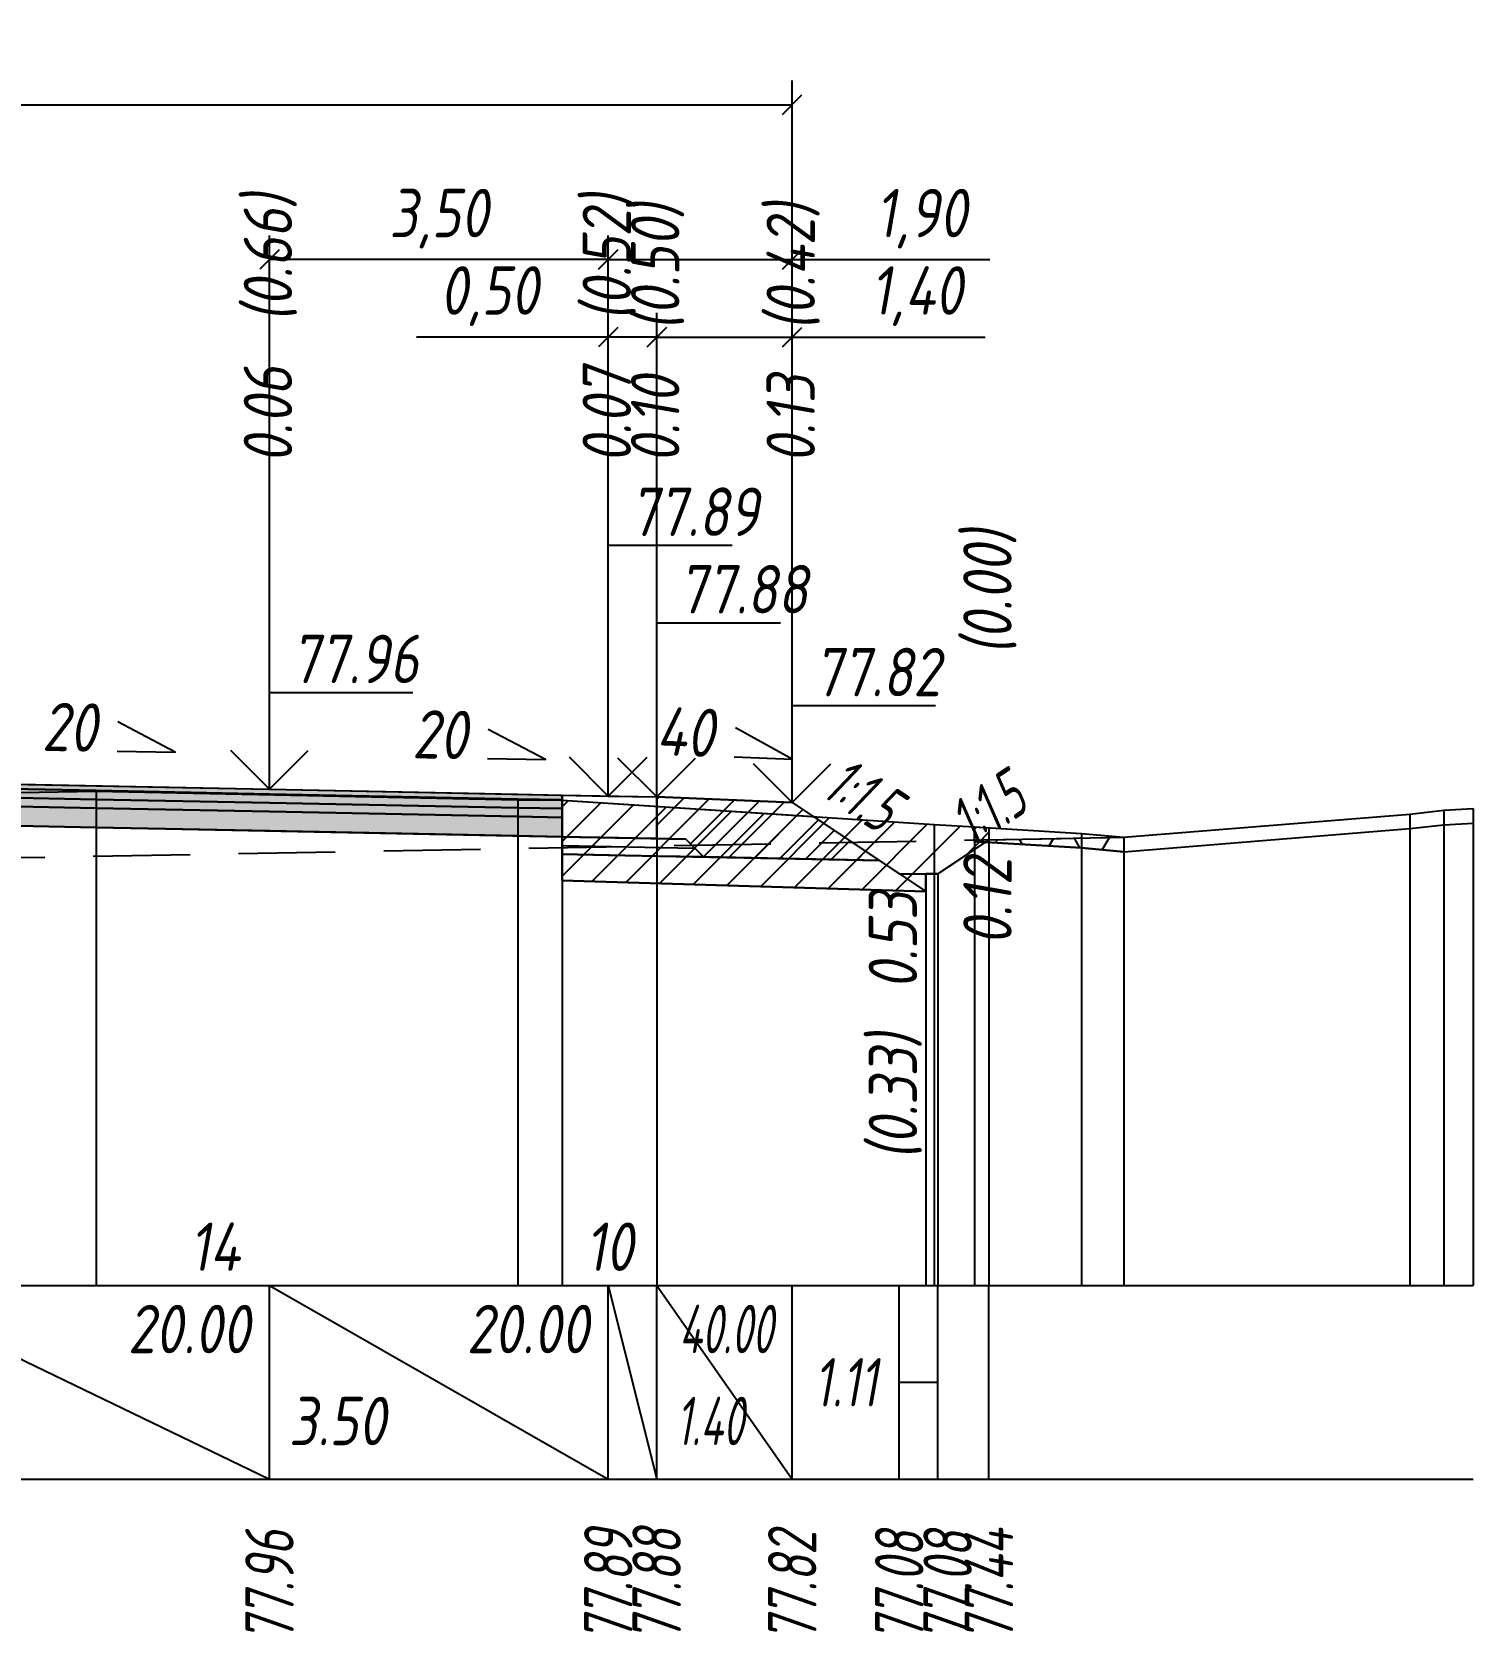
# Model space of a CAD drawing. Extents: x -717 to 1451, y -133302 to 233.
# Drawn here: x 167.2 to 241.6, y -19011.9 to -18929.3 of the extents above; entities that cross this region are included whole.
import ezdxf
from ezdxf.enums import TextEntityAlignment as Align

# ---------------------------------------------------------------- set-up
doc = ezdxf.new("R2010")
doc.units = 0
doc.linetypes.add('штриховая', pattern=[0.75, 0.5, -0.25])
for name, color, linetype in [('Интерполированный поперечник', 2, 'Continuous'), ('Код_514', 1, 'Continuous'), ('Контур_0', 7, 'Continuous'), ('Контур_2521', 7, 'Continuous'), ('Контур_2564', 7, 'Continuous'), ('Контур_2660', 7, 'Continuous'), ('Контур_2665', 7, 'Continuous'), ('Контур_400', 7, 'Continuous'), ('Контур_508', 7, 'Continuous'), ('Контур_512', 7, 'Continuous'), ('Контур_513', 7, 'Continuous'), ('Контур_818', 7, 'Continuous'), ('Красный поперечник', 1, 'Continuous'), ('Объём_2501', 7, 'Continuous'), ('Объём_2564', 7, 'Continuous'), ('Объём_2650', 7, 'Continuous'), ('Объём_2660', 7, 'Continuous'), ('Объём_2661', 7, 'Continuous'), ('Объём_2662', 7, 'Continuous'), ('Объём_2663', 7, 'Continuous'), ('Объём_2664', 7, 'Continuous'), ('Объём_2665', 7, 'Continuous'), ('Объём_2666', 7, 'Continuous'), ('Объём_2667', 7, 'Continuous'), ('Объём_2668', 7, 'Continuous'), ('Объём_2669', 7, 'Continuous'), ('Объём_2675', 7, 'Continuous'), ('Объём_2753', 7, 'Continuous'), ('Откосы', 7, 'Continuous'), ('Отметки покрытия', 7, 'Continuous'), ('Рабочие отметки', 7, 'Continuous'), ('Рабочие отметки доп.', 7, 'Continuous'), ('Слои выравнивания', 7, 'Continuous'), ('Таблица', 7, 'Continuous'), ('Уклоны проезжей части', 7, 'Continuous'), ('Черный поперечник', 3, 'Continuous')]:
    doc.layers.add(name, color=color, linetype=linetype)
for name, color, linetype, true_color in [('Контур_2540', 2, 'Continuous', 0xffff00), ('Контур_2560', 2, 'Continuous', 0xffff00), ('Контур_2561', 7, 'Continuous', 0xff8040), ('Контур_2562', 3, 'Continuous', 0x00ff00), ('Контур_2563', 7, 'Continuous', 0xff8000), ('Контур_2570', 7, 'Continuous', 0x80ff00), ('Контур_2725', 7, 'Continuous', 0x323232), ('Контур_2736', 4, 'Continuous', 0x00ffff), ('Контур_2737', 4, 'Continuous', 0x00ffff), ('Контур_2738', 4, 'Continuous', 0x00ffff), ('Контур_2739', 4, 'Continuous', 0x00ffff), ('Контур_2741', 4, 'Continuous', 0x00ffff), ('Контур_2742', 4, 'Continuous', 0x00ffff), ('Контур_2743', 4, 'Continuous', 0x00ffff), ('Контур_2744', 7, 'Continuous', 0xa4ffff), ('Контур_2745', 7, 'Continuous', 0xa4ffff), ('Контур_2747', 4, 'Continuous', 0x00ffff), ('Контур_2748', 4, 'Continuous', 0x00ffff), ('Контур_2749', 4, 'Continuous', 0x00ffff), ('Контур_2750', 4, 'Continuous', 0x00ffff), ('Контур_2751', 4, 'Continuous', 0x00ffff), ('Контур_2752', 4, 'Continuous', 0x00ffff), ('Контур_2760', 7, 'Continuous', 0x323232), ('Контур_2761', 7, 'Continuous', 0x323232), ('Контур_2762', 7, 'Continuous', 0x323232), ('Контур_2763', 7, 'Continuous', 0x323232), ('Контур_402', 7, 'Continuous', 0xff6464), ('Контур_703', 4, 'Continuous', 0x00ffff), ('Контур_705', 4, 'Continuous', 0x00ffff), ('Контур_707', 4, 'Continuous', 0x00ffff), ('Контур_720', 131, 'Continuous', 0xaaffff), ('Объём_2500', 7, 'Continuous', 0xc0c0c0), ('Объём_2520', 7, 'Continuous', 0x80ffff), ('Объём_2540', 2, 'Continuous', 0xffff00), ('Объём_2560', 2, 'Continuous', 0xffff00), ('Объём_2561', 7, 'Continuous', 0xff8040), ('Объём_2562', 3, 'Continuous', 0x00ff00), ('Объём_2563', 7, 'Continuous', 0xff8000), ('Объём_2570', 7, 'Continuous', 0x80ff00), ('Объём_2600', 7, 'Continuous', 0x808000), ('Объём_2746', 2, 'Continuous', 0xffff00)]:
    doc.layers.add(name, color=color, linetype=linetype, true_color=true_color)
doc.styles.get("Standard").update_dxf_attribs({"font": 'txt', "height": 2.5})
doc.styles.add('М', font='romand.shx', dxfattribs={"width": 0.8, "oblique": 10, "height": 2.5})
doc.dimstyles.new('ISO-25', dxfattribs={"dimtxt": 2.5, "dimasz": 2.5, "dimexe": 1.25, "dimexo": 0.625, "dimtad": 1, "dimtxsty": 'Standard', "dimcen": 2.5, "dimadec": 0, "dimazin": 0, "dimtfac": 1, "dimtmove": 0, "dimatfit": 3, "dimfxl": 1, "dimarcsym": 0})

# ---------------------------------------------------------------- blocks, each defined once
blk = doc.blocks.new('_Oblique')
at = {"color": 0, "linetype": 'ByBlock', "lineweight": -2}
blk.add_line((-0.5, -0.5), (0.5, 0.5), dxfattribs=at)
blk = doc.blocks.new('*D449')
at = {"color": 0, "lineweight": -2, "transparency": 16777216}
for p, q in [((199.468, -18968.212), (199.468, -18943.772)), ((206.468, -18968.492), (206.468, -18943.772)), ((199.468, -18945.022), (206.468, -18945.022)), ((206.468, -18945.022), (216.438, -18945.022))]:
    blk.add_line(p, q, dxfattribs=at)
at = {"layer": 'Defpoints', "color": 0, "transparency": 16777216}
for p in [(206.468, -18945.022), (199.468, -18968.837), (206.468, -18969.117)]:
    blk.add_point(p, dxfattribs=at)
at = {"color": 0, "lineweight": -2, "transparency": 16777216, "rotation": 180}
blk.add_blockref('_Oblique', (199.468, -18945.022), dxfattribs=at)
at = {"color": 0, "lineweight": -2, "transparency": 16777216}
blk.add_blockref('_Oblique', (206.468, -18945.022), dxfattribs=at)
at = {"color": 0, "transparency": 16777216, "insert": (212.898, -18942.909), "char_height": 2.5, "width": 8.75, "attachment_point": 5, "style": 'М'}
blk.add_mtext('1,40', dxfattribs=at)
blk = doc.blocks.new('*D451')
at = {"color": 0, "lineweight": -2, "transparency": 16777216}
for p, q in [((196.968, -18968.162), (196.968, -18943.772)), ((199.468, -18968.212), (199.468, -18943.772)), ((196.968, -18945.022), (187.062, -18945.022)), ((199.468, -18945.022), (196.968, -18945.022))]:
    blk.add_line(p, q, dxfattribs=at)
at = {"layer": 'Defpoints', "color": 0, "transparency": 16777216}
for p in [(199.468, -18945.022), (196.968, -18968.787), (199.468, -18968.837)]:
    blk.add_point(p, dxfattribs=at)
at = {"color": 0, "lineweight": -2, "transparency": 16777216, "rotation": 180}
blk.add_blockref('_Oblique', (196.968, -18945.022), dxfattribs=at)
at = {"color": 0, "lineweight": -2, "transparency": 16777216}
blk.add_blockref('_Oblique', (199.468, -18945.022), dxfattribs=at)
at = {"color": 0, "transparency": 16777216, "insert": (190.824, -18942.909), "char_height": 2.5, "width": 9.16667, "attachment_point": 5, "style": 'М'}
blk.add_mtext('0,50', dxfattribs=at)
blk = doc.blocks.new('*D453')
at = {"color": 0, "lineweight": -2, "transparency": 16777216}
for p, q in [((179.468, -18967.812), (179.468, -18939.772)), ((196.968, -18968.162), (196.968, -18939.772)), ((196.968, -18941.022), (179.468, -18941.022))]:
    blk.add_line(p, q, dxfattribs=at)
at = {"layer": 'Defpoints', "color": 0, "transparency": 16777216}
for p in [(179.468, -18941.022), (179.468, -18968.437), (196.968, -18968.787)]:
    blk.add_point(p, dxfattribs=at)
at = {"color": 0, "lineweight": -2, "transparency": 16777216, "rotation": 180}
blk.add_blockref('_Oblique', (179.468, -18941.022), dxfattribs=at)
at = {"color": 0, "lineweight": -2, "transparency": 16777216}
blk.add_blockref('_Oblique', (196.968, -18941.022), dxfattribs=at)
at = {"color": 0, "transparency": 16777216, "insert": (188.218, -18938.909), "char_height": 2.5, "width": 9.58333, "attachment_point": 5, "style": 'М'}
blk.add_mtext('3,50', dxfattribs=at)
blk = doc.blocks.new('*D454')
at = {"color": 0, "lineweight": -2, "transparency": 16777216}
for p, q in [((196.968, -18968.162), (196.968, -18939.772)), ((206.468, -18968.492), (206.468, -18939.772)), ((196.968, -18941.022), (206.468, -18941.022)), ((206.468, -18941.022), (216.68, -18941.022))]:
    blk.add_line(p, q, dxfattribs=at)
at = {"layer": 'Defpoints', "color": 0, "transparency": 16777216}
for p in [(196.968, -18941.022), (196.968, -18968.787), (206.468, -18969.117)]:
    blk.add_point(p, dxfattribs=at)
at = {"color": 0, "lineweight": -2, "transparency": 16777216, "rotation": 180}
blk.add_blockref('_Oblique', (196.968, -18941.022), dxfattribs=at)
at = {"color": 0, "lineweight": -2, "transparency": 16777216}
blk.add_blockref('_Oblique', (206.468, -18941.022), dxfattribs=at)
at = {"color": 0, "transparency": 16777216, "insert": (213.14, -18938.909), "char_height": 2.5, "width": 8.75, "attachment_point": 5, "style": 'М'}
blk.add_mtext('1,90', dxfattribs=at)
blk = doc.blocks.new('*D456')
at = {"color": 0, "lineweight": -2, "transparency": 16777216}
for p, q in [((110.968, -18968.492), (110.968, -18931.772)), ((206.468, -18968.492), (206.468, -18931.772)), ((110.968, -18933.022), (206.468, -18933.022))]:
    blk.add_line(p, q, dxfattribs=at)
at = {"layer": 'Defpoints', "color": 0, "transparency": 16777216}
for p in [(206.468, -18933.022), (110.968, -18969.117), (206.468, -18969.117)]:
    blk.add_point(p, dxfattribs=at)
at = {"color": 0, "lineweight": -2, "transparency": 16777216, "rotation": 180}
blk.add_blockref('_Oblique', (110.968, -18933.022), dxfattribs=at)
at = {"color": 0, "lineweight": -2, "transparency": 16777216}
blk.add_blockref('_Oblique', (206.468, -18933.022), dxfattribs=at)
at = {"color": 0, "transparency": 16777216, "insert": (158.718, -18930.909), "char_height": 2.5, "width": 10.41667, "attachment_point": 5, "style": 'М'}
blk.add_mtext('19,10', dxfattribs=at)

msp = doc.modelspace()

# ---------------------------------------------------------------- hatches: boundary and pattern name
at = {"layer": 'Объём_2563'}
h = msp.add_hatch(dxfattribs=at)
h.set_pattern_fill('ANSI31', color=256, scale=0.3)
h.paths.add_polyline_path([(201.886, -18971.873), (200.968, -18970.955), (199.468, -18970.925), (199.468, -18968.775), (206.468, -18969.055), (210.968, -18972.055)])
at = {"layer": 'Объём_2570'}
h = msp.add_hatch(dxfattribs=at)
h.set_pattern_fill('ANSI31', color=256, scale=0.2)
h.paths.add_polyline_path([(215.883, -18970.319), (216.627, -18970.365), (216.627, -18971.115), (215.883, -18971.069)])
at = {"layer": 'Объём_2600'}
h = msp.add_hatch(dxfattribs=at)
h.set_pattern_fill('ANSI31', color=6, scale=0.4)
h.paths.add_polyline_path([(213.993, -18972.738), (213.359, -18972.738), (213.359, -18973.649), (194.587, -18973.086), (194.587, -18968.944), (213.804, -18970.191), (215.883, -18970.319), (215.883, -18971.069), (216.445, -18971.104)])
h = msp.add_hatch(dxfattribs=at)
h.set_pattern_fill('HONEY', color=5, scale=0.3)
h.paths.add_polyline_path([(216.627, -18970.982), (223.592, -18970.854), (223.592, -18971.604), (221.407, -18971.406), (216.445, -18971.104)])
at = {"layer": 'Слои выравнивания'}
for color, points in [(2, [(158.718, -18967.96), (159.091, -18967.967), (170.524, -18968.196), (179.468, -18968.375), (192.303, -18968.632), (194.587, -18968.677), (194.587, -18968.927), (192.303, -18968.882), (179.468, -18968.625), (170.524, -18968.446), (159.091, -18968.217), (158.718, -18968.21)]), (3, [(158.718, -18968.21), (159.091, -18968.217), (170.524, -18968.446), (179.468, -18968.625), (192.303, -18968.882), (194.587, -18968.927), (194.587, -18969.377), (192.303, -18969.332), (179.468, -18969.075), (170.524, -18968.896), (159.091, -18968.667), (158.718, -18968.66)]), (4, [(158.718, -18968.66), (159.091, -18968.667), (170.524, -18968.896), (179.468, -18969.075), (192.303, -18969.332), (194.587, -18969.377), (194.587, -18969.827), (192.303, -18969.782), (179.468, -18969.525), (170.524, -18969.346), (159.091, -18969.117), (158.718, -18969.11)]), (5, [(158.718, -18969.11), (159.091, -18969.117), (170.524, -18969.346), (179.468, -18969.525), (192.303, -18969.782), (194.587, -18969.827), (194.587, -18970.827), (192.303, -18970.782), (179.468, -18970.525), (170.524, -18970.346), (159.091, -18970.117), (158.718, -18970.11)])]:
    msp.add_hatch(color=color, dxfattribs=at).paths.add_polyline_path(points)

# ---------------------------------------------------------------- linework, layer by layer
at = {"layer": 'Интерполированный поперечник', "linetype": 'штриховая', "ltscale": 10, "flags": 128}
msp.add_lwpolyline([(102.881, -18973.072), (223.592, -18970.854)], dxfattribs=at)
at = {"layer": 'Код_514'}
for p, q in [((158.718, -18994), (179.468, -19004)), ((179.468, -19004), (179.468, -18994)), ((179.468, -18994), (196.968, -19004)), ((196.968, -19004), (196.968, -18994)), ((196.968, -18994), (199.468, -19004)), ((199.468, -19004), (199.468, -18994)), ((199.468, -18994), (206.468, -19004)), ((206.468, -19004), (206.468, -18994)), ((211.993, -19004), (211.993, -18994)), ((213.993, -19004), (213.993, -18994)), ((216.627, -19004), (216.627, -18994)), ((211.993, -18999), (213.993, -18999))]:
    msp.add_line(p, q, dxfattribs=at)
at = {"layer": 'Контур_0', "flags": 128}
for points in [[(194.587, -18968.677), (199.468, -18968.775), (199.468, -18970.925), (194.587, -18970.827), (194.587, -18968.677), (194.587, -18968.677)], [(206.468, -18969.055), (209.554, -18971.112), (209.554, -18971.112), (209.554, -18971.112), (209.554, -18971.112), (209.554, -18971.112), (209.554, -18971.112), (209.554, -18971.112), (209.554, -18971.112), (209.554, -18971.112), (209.554, -18971.112), (209.554, -18971.112), (209.554, -18971.112), (209.554, -18971.112), (209.554, -18971.112), (211.993, -18972.738)], [(206.468, -18969.055), (209.554, -18971.112), (209.554, -18971.112), (209.554, -18971.112), (209.554, -18971.112), (209.554, -18971.112), (209.554, -18971.112), (209.554, -18971.112), (209.554, -18971.112), (209.554, -18971.112), (209.554, -18971.112), (209.554, -18971.112), (209.554, -18971.112), (209.554, -18971.112), (209.554, -18971.112), (211.993, -18972.738), (213.993, -18972.738), (216.627, -18970.982), (216.627, -18970.982), (216.627, -18970.982), (216.627, -18970.982), (216.627, -18970.982), (216.627, -18970.982), (216.627, -18970.982), (216.627, -18970.982), (216.627, -18970.982), (216.627, -18970.982), (216.627, -18970.982), (216.627, -18970.982), (216.627, -18970.982)], [(199.468, -18971.825), (194.587, -18971.727), (194.587, -18970.827), (200.968, -18970.955), (201.886, -18971.873), (199.468, -18971.825), (199.468, -18971.825)], [(199.468, -18970.925), (200.968, -18970.955), (201.886, -18971.873), (210.968, -18972.055)]]:
    msp.add_lwpolyline(points, dxfattribs=at)
at = {"layer": 'Контур_2521', "color": 250, "flags": 128}
msp.add_lwpolyline([(194.587, -18971.277), (201.427, -18971.414)], dxfattribs=at)
at = {"layer": 'Контур_2540', "flags": 128}
msp.add_lwpolyline([(196.968, -18971.775), (210.968, -18972.055), (213.359, -18973.649), (194.587, -18973.086), (194.587, -18971.727), (196.968, -18971.775), (196.968, -18971.775)], dxfattribs=at)
at = {"layer": 'Контур_2560', "flags": 128}
msp.add_lwpolyline([(199.468, -18968.775), (206.468, -18969.055), (206.468, -18969.055), (206.468, -18969.055)], dxfattribs=at)
at = {"layer": 'Контур_2561', "flags": 128}
msp.add_lwpolyline([(199.468, -18968.775), (199.468, -18968.775), (206.468, -18969.055), (206.468, -18969.055), (199.468, -18968.775)], dxfattribs=at)
at = {"layer": 'Контур_2562', "flags": 128}
msp.add_lwpolyline([(206.468, -18969.055), (206.468, -18969.055), (206.468, -18969.055), (206.468, -18969.055), (206.468, -18969.055)], dxfattribs=at)
at = {"layer": 'Контур_2563', "flags": 128}
msp.add_lwpolyline([(201.886, -18971.873), (200.968, -18970.955), (199.468, -18970.925), (199.468, -18968.775), (206.468, -18969.055), (210.968, -18972.055), (201.886, -18971.873), (201.886, -18971.873)], dxfattribs=at)
at = {"layer": 'Контур_2564', "flags": 128}
msp.add_lwpolyline([(199.468, -18968.775), (206.468, -18969.055)], dxfattribs=at)
at = {"layer": 'Контур_2570', "flags": 128}
msp.add_lwpolyline([(80, -18974.75), (92.622, -18974.475), (95.1, -18974.159), (102.881, -18973.822), (102.881, -18973.822), (104.597, -18973.561), (121.892, -18971.102), (121.892, -18970.352), (143.179, -18969.018), (145.511, -18968.908), (147.892, -18968.863), (158.718, -18968.674), (170.524, -18968.467), (192.303, -18968.916), (194.587, -18968.944), (213.804, -18970.191), (215.883, -18970.319), (215.883, -18971.069), (221.407, -18971.406), (223.592, -18971.604), (223.592, -18971.604), (238.37, -18970.408), (240.124, -18970.207), (241.627, -18970.125)], dxfattribs=at)
at = {"layer": 'Контур_2660', "flags": 128}
msp.add_lwpolyline([(194.587, -18973.086), (213.359, -18973.649)], dxfattribs=at)
at = {"layer": 'Контур_2665', "flags": 128}
msp.add_lwpolyline([(206.468, -18969.055), (206.468, -18969.055)], dxfattribs=at)
at = {"layer": 'Контур_2725', "flags": 128}
msp.add_lwpolyline([(145.511, -18970.374), (147.892, -18970.326), (153.129, -18970.222), (158.718, -18970.11), (159.091, -18970.117), (170.524, -18970.346), (179.468, -18970.525), (192.303, -18970.782), (194.587, -18970.827)], dxfattribs=at)
at = {"layer": 'Контур_2736', "flags": 128}
for points in [[(206.468, -18969.055), (209.554, -18971.112)], [(209.554, -18971.112), (211.993, -18972.738)]]:
    msp.add_lwpolyline(points, dxfattribs=at)
at = {"layer": 'Контур_2737', "flags": 128}
msp.add_lwpolyline([(209.554, -18971.112), (209.554, -18971.112)], dxfattribs=at)
at = {"layer": 'Контур_2738', "flags": 128}
msp.add_lwpolyline([(209.554, -18971.112), (209.554, -18971.112)], dxfattribs=at)
at = {"layer": 'Контур_2739', "flags": 128}
msp.add_lwpolyline([(209.554, -18971.112), (209.554, -18971.112)], dxfattribs=at)
at = {"layer": 'Контур_2741', "flags": 128}
msp.add_lwpolyline([(216.627, -18970.982), (216.627, -18970.982)], dxfattribs=at)
at = {"layer": 'Контур_2742', "flags": 128}
msp.add_lwpolyline([(216.627, -18970.982), (216.627, -18970.982)], dxfattribs=at)
at = {"layer": 'Контур_2743', "flags": 128}
msp.add_lwpolyline([(216.627, -18970.982), (216.627, -18970.982)], dxfattribs=at)
at = {"layer": 'Контур_2744', "flags": 128}
msp.add_lwpolyline([(216.627, -18970.982), (216.627, -18970.982)], dxfattribs=at)
msp.add_lwpolyline([(216.627, -18970.982), (216.627, -18970.982)], dxfattribs=at)
msp.add_lwpolyline([(216.627, -18970.982), (216.627, -18970.982)], dxfattribs=at)
msp.add_lwpolyline([(216.627, -18970.982), (216.627, -18970.982)], dxfattribs=at)
msp.add_lwpolyline([(216.627, -18970.982), (216.627, -18970.982)], dxfattribs=at)
msp.add_lwpolyline([(216.627, -18970.982), (216.627, -18970.982)], dxfattribs=at)
at = {"layer": 'Контур_2745', "flags": 128}
msp.add_lwpolyline([(209.554, -18971.112), (209.554, -18971.112)], dxfattribs=at)
msp.add_lwpolyline([(209.554, -18971.112), (209.554, -18971.112)], dxfattribs=at)
msp.add_lwpolyline([(209.554, -18971.112), (209.554, -18971.112)], dxfattribs=at)
msp.add_lwpolyline([(209.554, -18971.112), (209.554, -18971.112)], dxfattribs=at)
msp.add_lwpolyline([(209.554, -18971.112), (209.554, -18971.112)], dxfattribs=at)
msp.add_lwpolyline([(209.554, -18971.112), (209.554, -18971.112)], dxfattribs=at)
at = {"layer": 'Контур_2747', "flags": 128}
msp.add_lwpolyline([(209.554, -18971.112), (209.554, -18971.112)], dxfattribs=at)
at = {"layer": 'Контур_2748', "flags": 128}
msp.add_lwpolyline([(209.554, -18971.112), (209.554, -18971.112)], dxfattribs=at)
at = {"layer": 'Контур_2749', "flags": 128}
msp.add_lwpolyline([(209.554, -18971.112), (209.554, -18971.112)], dxfattribs=at)
at = {"layer": 'Контур_2750', "flags": 128}
msp.add_lwpolyline([(216.627, -18970.982), (216.627, -18970.982)], dxfattribs=at)
at = {"layer": 'Контур_2751', "flags": 128}
msp.add_lwpolyline([(216.627, -18970.982), (216.627, -18970.982)], dxfattribs=at)
at = {"layer": 'Контур_2752', "flags": 128}
msp.add_lwpolyline([(216.627, -18970.982), (216.627, -18970.982)], dxfattribs=at)
at = {"layer": 'Контур_2760', "flags": 128}
msp.add_lwpolyline([(145.511, -18968.224), (147.892, -18968.176), (153.129, -18968.072), (158.718, -18967.96), (159.091, -18967.967), (170.524, -18968.196), (179.468, -18968.375), (192.303, -18968.632), (194.587, -18968.677)], dxfattribs=at)
at = {"layer": 'Контур_2761', "flags": 128}
msp.add_lwpolyline([(145.511, -18968.474), (147.892, -18968.426), (153.129, -18968.322), (158.718, -18968.21), (159.091, -18968.217), (170.524, -18968.446), (179.468, -18968.625), (192.303, -18968.882), (194.587, -18968.927)], dxfattribs=at)
at = {"layer": 'Контур_2762', "flags": 128}
msp.add_lwpolyline([(145.511, -18968.924), (147.892, -18968.876), (153.129, -18968.772), (158.718, -18968.66), (159.091, -18968.667), (170.524, -18968.896), (179.468, -18969.075), (192.303, -18969.332), (194.587, -18969.377)], dxfattribs=at)
at = {"layer": 'Контур_2763', "flags": 128}
msp.add_lwpolyline([(145.511, -18969.374), (147.892, -18969.326), (153.129, -18969.222), (158.718, -18969.11), (159.091, -18969.117), (170.524, -18969.346), (179.468, -18969.525), (192.303, -18969.782), (194.587, -18969.827)], dxfattribs=at)
at = {"layer": 'Контур_400', "flags": 128}
msp.add_lwpolyline([(158.718, -18967.96), (179.468, -18968.375), (196.968, -18968.725), (196.968, -18968.725), (196.968, -18968.725), (196.968, -18968.725), (196.968, -18968.725), (196.968, -18968.725), (199.468, -18968.775)], dxfattribs=at)
at = {"layer": 'Контур_402', "flags": 128}
msp.add_lwpolyline([(105, -18973.621), (145.511, -18972.406), (145.511, -18970.374), (158.718, -18970.11), (194.587, -18970.827), (194.587, -18973.086), (213.359, -18973.649)], dxfattribs=at)
at = {"layer": 'Контур_508', "flags": 128}
msp.add_lwpolyline([(105, -18973.621), (145.511, -18972.406), (145.511, -18970.374), (158.718, -18970.11), (194.587, -18970.827), (194.587, -18973.086), (213.359, -18973.649), (213.359, -18972.738), (213.993, -18972.738), (216.627, -18970.982)], dxfattribs=at)
at = {"layer": 'Контур_512', "flags": 128}
msp.add_lwpolyline([(194.587, -18973.086), (213.359, -18973.649), (213.359, -18972.738), (213.993, -18972.738), (216.627, -18970.982)], dxfattribs=at)
at = {"layer": 'Контур_513', "flags": 128}
msp.add_lwpolyline([(105, -18973.621), (145.511, -18972.406), (145.511, -18970.374), (158.718, -18970.11), (194.587, -18970.827), (194.587, -18973.086), (213.359, -18973.649), (213.359, -18972.738), (213.993, -18972.738), (216.627, -18970.982)], dxfattribs=at)
at = {"layer": 'Контур_703', "flags": 128}
msp.add_lwpolyline([(206.468, -18969.055), (209.554, -18971.112)], dxfattribs=at)
at = {"layer": 'Контур_705', "flags": 128}
msp.add_lwpolyline([(209.554, -18971.112), (209.554, -18971.112)], dxfattribs=at)
at = {"layer": 'Контур_707', "flags": 128}
msp.add_lwpolyline([(213.993, -18972.738), (216.627, -18970.982)], dxfattribs=at)
at = {"layer": 'Контур_720', "flags": 128}
msp.add_lwpolyline([(211.993, -18972.738), (213.993, -18972.738)], dxfattribs=at)
at = {"layer": 'Контур_818', "flags": 128}
msp.add_lwpolyline([(105, -18973.503), (121.892, -18971.102), (121.892, -18970.352), (143.179, -18969.018), (145.511, -18968.908), (147.892, -18968.863), (158.718, -18968.674), (170.524, -18968.467), (192.303, -18968.916), (194.587, -18968.944), (213.804, -18970.191), (215.883, -18970.319), (215.883, -18971.069), (216.627, -18971.115)], dxfattribs=at)
at = {"layer": 'Красный поперечник'}
for p, q in [((158.718, -18967.96), (179.468, -18968.375)), ((179.468, -18968.375), (196.968, -18968.725)), ((196.968, -18968.725), (199.468, -18968.775)), ((199.468, -18968.775), (206.468, -18969.055)), ((206.468, -18969.055), (211.993, -18972.738)), ((213.993, -18972.738), (216.627, -18970.982)), ((216.627, -18970.982), (216.627, -18994)), ((211.993, -18972.738), (213.993, -18972.738)), ((213.359, -18972.738), (213.359, -18994)), ((213.993, -18972.738), (213.993, -18994)), ((194.587, -18973.086), (194.587, -18994)), ((213.359, -18973.649), (213.359, -18994))]:
    msp.add_line(p, q, dxfattribs=at)
at = {"layer": 'Объём_2500', "flags": 128}
msp.add_lwpolyline([(194.587, -18968.677), (199.468, -18968.775), (199.468, -18970.925), (194.587, -18970.827), (194.587, -18968.677), (194.587, -18968.677)], dxfattribs=at)
at = {"layer": 'Объём_2501', "flags": 128}
msp.add_lwpolyline([(158.718, -18967.96), (179.468, -18968.375), (196.968, -18968.725), (196.968, -18968.725), (196.968, -18968.725), (196.968, -18968.725), (196.968, -18968.725), (196.968, -18968.725), (199.468, -18968.775)], dxfattribs=at)
at = {"layer": 'Объём_2520', "color": 250, "flags": 128}
msp.add_lwpolyline([(199.468, -18971.825), (194.587, -18971.727), (194.587, -18970.827), (200.968, -18970.955), (201.886, -18971.873), (199.468, -18971.825), (199.468, -18971.825)], dxfattribs=at)
at = {"layer": 'Объём_2540', "flags": 128}
msp.add_lwpolyline([(196.968, -18971.775), (210.968, -18972.055), (213.359, -18973.649), (194.587, -18973.086), (194.587, -18971.727), (196.968, -18971.775), (196.968, -18971.775)], dxfattribs=at)
at = {"layer": 'Объём_2560', "flags": 128}
msp.add_lwpolyline([(199.468, -18968.775), (206.468, -18969.055), (206.468, -18969.055), (206.468, -18969.055)], dxfattribs=at)
at = {"layer": 'Объём_2561', "flags": 128}
msp.add_lwpolyline([(199.468, -18968.775), (199.468, -18968.775), (206.468, -18969.055), (206.468, -18969.055), (199.468, -18968.775)], dxfattribs=at)
at = {"layer": 'Объём_2562', "flags": 128}
msp.add_lwpolyline([(206.468, -18969.055), (206.468, -18969.055), (206.468, -18969.055), (206.468, -18969.055), (206.468, -18969.055)], dxfattribs=at)
at = {"layer": 'Объём_2563', "color": 250, "flags": 128}
msp.add_lwpolyline([(201.886, -18971.873), (200.968, -18970.955), (199.468, -18970.925), (199.468, -18968.775), (206.468, -18969.055), (210.968, -18972.055), (201.886, -18971.873), (201.886, -18971.873)], dxfattribs=at)
at = {"layer": 'Объём_2564', "flags": 128}
msp.add_lwpolyline([(199.468, -18968.775), (206.468, -18969.055)], dxfattribs=at)
at = {"layer": 'Объём_2570', "flags": 128}
msp.add_lwpolyline([(215.883, -18970.319), (216.627, -18970.365), (216.627, -18971.115), (215.883, -18971.069), (215.883, -18970.319), (215.883, -18970.319)], dxfattribs=at)
at = {"layer": 'Объём_2600', "color": 5, "flags": 128}
msp.add_lwpolyline([(216.627, -18970.982), (223.592, -18970.854), (223.592, -18971.604), (221.407, -18971.406), (216.445, -18971.104), (216.627, -18970.982), (216.627, -18970.982)], dxfattribs=at)
at = {"layer": 'Объём_2650', "color": 6, "flags": 128}
msp.add_lwpolyline([(213.993, -18972.738), (213.359, -18972.738), (213.359, -18973.649), (194.587, -18973.086), (194.587, -18968.944), (213.804, -18970.191), (215.883, -18970.319), (215.883, -18971.069), (216.445, -18971.104), (213.993, -18972.738), (213.993, -18972.738)], dxfattribs=at)
at = {"layer": 'Объём_2660', "flags": 128}
msp.add_lwpolyline([(194.587, -18973.086), (213.359, -18973.649)], dxfattribs=at)
at = {"layer": 'Объём_2661', "flags": 128}
msp.add_lwpolyline([(206.468, -18969.055), (209.554, -18971.112), (211.993, -18972.738)], dxfattribs=at)
at = {"layer": 'Объём_2662', "flags": 128}
msp.add_lwpolyline([(213.993, -18972.738), (216.627, -18970.982)], dxfattribs=at)
at = {"layer": 'Объём_2663', "flags": 128}
msp.add_lwpolyline([(211.993, -18972.738), (213.993, -18972.738)], dxfattribs=at)
at = {"layer": 'Объём_2664', "flags": 128}
msp.add_lwpolyline([(211.993, -18972.738), (213.993, -18972.738)], dxfattribs=at)
at = {"layer": 'Объём_2665', "flags": 128}
msp.add_lwpolyline([(206.468, -18969.055), (206.468, -18969.055)], dxfattribs=at)
at = {"layer": 'Объём_2666', "flags": 128}
for points in [[(206.468, -18969.055), (209.554, -18971.112)], [(209.554, -18971.112), (211.993, -18972.738)]]:
    msp.add_lwpolyline(points, dxfattribs=at)
at = {"layer": 'Объём_2667', "flags": 128}
for points in [[(209.554, -18971.112), (209.554, -18971.112)], [(216.627, -18970.982), (216.627, -18970.982)]]:
    msp.add_lwpolyline(points, dxfattribs=at)
at = {"layer": 'Объём_2668', "flags": 128}
for points in [[(209.554, -18971.112), (209.554, -18971.112)], [(216.627, -18970.982), (216.627, -18970.982)]]:
    msp.add_lwpolyline(points, dxfattribs=at)
at = {"layer": 'Объём_2669', "flags": 128}
for points in [[(209.554, -18971.112), (209.554, -18971.112)], [(216.627, -18970.982), (216.627, -18970.982)]]:
    msp.add_lwpolyline(points, dxfattribs=at)
at = {"layer": 'Объём_2675', "flags": 128}
for points in [[(209.554, -18971.112), (209.554, -18971.112)], [(209.554, -18971.112), (209.554, -18971.112)], [(209.554, -18971.112), (209.554, -18971.112)], [(209.554, -18971.112), (209.554, -18971.112)], [(209.554, -18971.112), (209.554, -18971.112)], [(209.554, -18971.112), (209.554, -18971.112)], [(216.627, -18970.982), (216.627, -18970.982)], [(216.627, -18970.982), (216.627, -18970.982)], [(216.627, -18970.982), (216.627, -18970.982)], [(216.627, -18970.982), (216.627, -18970.982)], [(216.627, -18970.982), (216.627, -18970.982)], [(216.627, -18970.982), (216.627, -18970.982)]]:
    msp.add_lwpolyline(points, dxfattribs=at)
at = {"layer": 'Объём_2746', "flags": 128}
msp.add_lwpolyline([(213.359, -18973.649), (194.587, -18973.086), (194.587, -18968.944), (207.565, -18969.786), (211.993, -18972.738), (213.359, -18972.738), (213.359, -18973.649), (213.359, -18973.649)], dxfattribs=at)
at = {"layer": 'Объём_2753', "flags": 128}
msp.add_lwpolyline([(194.587, -18968.677), (194.587, -18968.677)], dxfattribs=at)
at = {"layer": 'Откосы', "color": 1, "flags": 128}
for points in [[(171.606, -18966.401), (174.605, -18966.461), (171.636, -18964.901)], [(190.731, -18966.783), (193.73, -18966.843), (190.761, -18965.283)], [(203.474, -18966.7), (206.472, -18966.82), (203.534, -18965.201)]]:
    msp.add_lwpolyline(points, dxfattribs=at)
at = {"layer": 'Отметки покрытия', "color": 1}
for p, q in [((196.968, -18968.725), (196.968, -18955.775)), ((196.968, -18955.775), (203.368, -18955.775)), ((199.468, -18968.775), (199.468, -18959.775)), ((199.468, -18959.775), (205.868, -18959.775)), ((179.468, -18968.375), (179.468, -18963.375)), ((179.468, -18963.375), (186.868, -18963.375)), ((206.468, -18969.055), (206.468, -18964.055)), ((206.468, -18964.055), (213.868, -18964.055)), ((179.468, -18968.375), (177.468, -18966.375)), ((179.468, -18968.375), (181.468, -18966.375)), ((196.968, -18968.725), (194.968, -18966.725)), ((196.968, -18968.725), (198.968, -18966.725)), ((199.468, -18968.775), (197.468, -18966.775)), ((199.468, -18968.775), (201.468, -18966.775)), ((206.468, -18969.055), (204.468, -18967.055)), ((206.468, -18969.055), (208.468, -18967.055))]:
    msp.add_line(p, q, dxfattribs=at)
at = {"layer": 'Слои выравнивания'}
for p, q in [((194.587, -18968.677), (194.587, -18994)), ((199.468, -18968.775), (199.468, -18994))]:
    msp.add_line(p, q, dxfattribs=at)
at = {"layer": 'Слои выравнивания', "color": 2, "flags": 128}
msp.add_lwpolyline([(158.718, -18967.96), (159.091, -18967.967), (170.524, -18968.196), (179.468, -18968.375), (192.303, -18968.632), (194.587, -18968.677), (194.587, -18968.927), (192.303, -18968.882), (179.468, -18968.625), (170.524, -18968.446), (159.091, -18968.217), (158.718, -18968.21)], close=True, dxfattribs=at)
at = {"layer": 'Слои выравнивания', "color": 3, "flags": 128}
msp.add_lwpolyline([(158.718, -18968.21), (159.091, -18968.217), (170.524, -18968.446), (179.468, -18968.625), (192.303, -18968.882), (194.587, -18968.927), (194.587, -18969.377), (192.303, -18969.332), (179.468, -18969.075), (170.524, -18968.896), (159.091, -18968.667), (158.718, -18968.66)], close=True, dxfattribs=at)
at = {"layer": 'Слои выравнивания', "color": 4, "flags": 128}
msp.add_lwpolyline([(158.718, -18968.66), (159.091, -18968.667), (170.524, -18968.896), (179.468, -18969.075), (192.303, -18969.332), (194.587, -18969.377), (194.587, -18969.827), (192.303, -18969.782), (179.468, -18969.525), (170.524, -18969.346), (159.091, -18969.117), (158.718, -18969.11)], close=True, dxfattribs=at)
at = {"layer": 'Слои выравнивания', "color": 5, "flags": 128}
msp.add_lwpolyline([(158.718, -18969.11), (159.091, -18969.117), (170.524, -18969.346), (179.468, -18969.525), (192.303, -18969.782), (194.587, -18969.827), (194.587, -18970.827), (192.303, -18970.782), (179.468, -18970.525), (170.524, -18970.346), (159.091, -18970.117), (158.718, -18970.11)], close=True, dxfattribs=at)
at = {"layer": 'Таблица'}
for p, q in [((80, -18994), (241.627, -18994)), ((80, -19004), (241.627, -19004))]:
    msp.add_line(p, q, dxfattribs=at)
at = {"layer": 'Черный поперечник', "color": 7}
for p, q in [((170.524, -18968.467), (170.524, -18994)), ((192.303, -18968.916), (192.303, -18994)), ((194.587, -18968.944), (194.587, -18994)), ((240.124, -18969.457), (240.124, -18994)), ((241.627, -18969.375), (241.627, -18994)), ((213.804, -18970.191), (213.804, -18994)), ((215.883, -18970.319), (215.883, -18994)), ((238.37, -18969.658), (238.37, -18994)), ((221.407, -18970.656), (221.407, -18994)), ((223.592, -18970.854), (223.592, -18994))]:
    msp.add_line(p, q, dxfattribs=at)
at = {"layer": 'Черный поперечник', "flags": 128}
msp.add_lwpolyline([(80, -18974), (92.622, -18973.725), (95.1, -18973.409), (102.881, -18973.072), (104.597, -18972.811), (121.892, -18970.352), (143.179, -18969.018), (145.511, -18968.908), (147.892, -18968.863), (158.718, -18968.674), (170.524, -18968.467), (192.303, -18968.916), (194.587, -18968.944), (213.804, -18970.191), (215.883, -18970.319), (221.407, -18970.656), (223.592, -18970.854), (238.37, -18969.658), (240.124, -18969.457), (241.627, -18969.375)], dxfattribs=at)

# ---------------------------------------------------------------- texts
at = {"layer": 'Код_514', "style": 'М', "oblique": 10}
for s, width, p in [('20.00', 0.8, (178.468, -18995)), ('20.00', 0.8, (195.968, -18995)), ('40.00', 0.6, (205.468, -18995))]:
    msp.add_text(s, height=2.5, dxfattribs=dict(at, width=width)).set_placement(p, align=Align.TOP_RIGHT)
at = {"layer": 'Код_514', "style": 'М', "oblique": 10, "width": 0.7}
msp.add_text('1.11', height=2.5, dxfattribs=at).set_placement((209.23, -18999), align=Align.MIDDLE_CENTER)
at = {"layer": 'Код_514', "style": 'М', "oblique": 10}
for s, width, p in [('3.50', 0.8, (180.468, -19003)), ('1.40', 0.6, (200.468, -19003))]:
    msp.add_text(s, height=2.5, dxfattribs=dict(at, width=width)).set_placement(p, align=Align.BOTTOM_LEFT)
at = {"layer": 'Код_514', "style": 'М', "oblique": 10, "width": 0.7}
for s, p in [('77.96', (179.468, -19012.382)), ('77.89', (196.968, -19012.382)), ('77.88', (199.468, -19012.382)), ('77.82', (206.468, -19012.382)), ('77.08', (211.993, -19012.382)), ('77.08', (214.493, -19012.382)), ('77.44', (216.627, -19012.382))]:
    msp.add_text(s, height=2.5, rotation=90, dxfattribs=at).set_placement(p, align=Align.MIDDLE_LEFT)
at = {"layer": 'Отметки покрытия', "color": 1, "style": 'М', "oblique": 10, "width": 0.8}
for s, p in [('77.89', (198.109, -18956.044)), ('77.88', (200.609, -18960.044)), ('77.96', (180.609, -18963.644)), ('77.82', (207.609, -18964.324))]:
    msp.add_text(s, height=2.5, dxfattribs=at).set_placement(p, align=Align.BOTTOM_LEFT)
at = {"layer": 'Рабочие отметки', "color": 1, "style": 'М', "oblique": 10, "width": 0.8}
for s, p in [('0.07', (196.889, -18951.525)), ('0.06', (179.389, -18951.525)), ('0.10', (199.389, -18951.525)), ('0.13', (206.389, -18951.525))]:
    msp.add_text(s, height=2.5, rotation=90, dxfattribs=at).set_placement(p, align=Align.MIDDLE_LEFT)
for s, p in [('0.12', (216.549, -18971.913)), ('0.53', (211.665, -18973.669))]:
    msp.add_text(s, height=2.5, rotation=90, dxfattribs=at).set_placement(p, align=Align.MIDDLE_RIGHT)
at = {"layer": 'Рабочие отметки доп.', "color": 1, "style": 'М', "oblique": 10, "width": 0.8}
for s, p in [('(0.66)', (179.389, -18944.225)), ('(0.52)', (196.889, -18944.175)), ('(0.50)', (199.389, -18944.675)), ('(0.42)', (206.389, -18944.675)), ('(0.00)', (216.549, -18961.413))]:
    msp.add_text(s, height=2.5, rotation=90, dxfattribs=at).set_placement(p, align=Align.MIDDLE_LEFT)
msp.add_text('(0.33)', height=2.5, rotation=90, dxfattribs=at).set_placement((211.665, -18980.969), align=Align.MIDDLE_RIGHT)
at = {"layer": 'Слои выравнивания', "style": 'М', "oblique": 10, "width": 0.8}
for s, p in [('14', (176.652, -18994)), ('10', (197.027, -18994))]:
    msp.add_text(s, height=2.5, dxfattribs=at).set_placement(p, align=Align.BOTTOM_CENTER)
at = {"layer": 'Уклоны проезжей части', "color": 1, "style": 'М', "oblique": 10}
for s, rotation, width, p in [('20', 358.85423, 0.8, (169.113, -18967.168)), ('20', 358.85423, 0.8, (188.238, -18967.55)), ('40', 357.70938, 0.8, (200.882, -18967.416)), ('1:1.5', 326.30994, 0.6, (209.014, -18970.315)), ('1:1.5', 33.69007, 0.6, (217.693, -18971.028))]:
    msp.add_text(s, height=2.5, rotation=rotation, dxfattribs=dict(at, width=width)).set_placement(p, align=Align.BOTTOM_CENTER)

# ---------------------------------------------------------------- dimensions: what is measured, and where the dimension line sits
at = {"color": 5}
dim = msp.add_linear_dim(base=(206.468, -18933.022), p1=(110.968, -18969.117), p2=(206.468, -18969.117), angle=180, dimstyle='ISO-25', override={"dimasz": 1, "dimlfac": 0.2, "dimzin": 0, "dimtxsty": 'М', "dimblk1": 'Oblique', "dimblk2": 'Oblique', "dimsah": 1}, dxfattribs=at)
dim.commit()
dim.dimension.update_dxf_attribs({"geometry": '*D456', "text_midpoint": (158.718, -18930.909)})
dim = msp.add_linear_dim(base=(179.468, -18941.022), p1=(196.968, -18968.787), p2=(179.468, -18968.437), dimstyle='ISO-25', override={"dimasz": 1, "dimlfac": 0.2, "dimzin": 0, "dimtxsty": 'М', "dimblk1": 'Oblique', "dimblk2": 'Oblique', "dimsah": 1}, dxfattribs=at)
dim.commit()
dim.dimension.update_dxf_attribs({"geometry": '*D453', "text_midpoint": (188.218, -18938.909)})
dim = msp.add_linear_dim(base=(196.968, -18941.022), p1=(206.468, -18969.117), p2=(196.968, -18968.787), dimstyle='ISO-25', override={"dimasz": 1, "dimlfac": 0.2, "dimzin": 0, "dimtxsty": 'М', "dimblk1": 'Oblique', "dimblk2": 'Oblique', "dimsah": 1}, dxfattribs=at)
dim.commit()
dim.dimension.update_dxf_attribs({"geometry": '*D454', "text_midpoint": (213.14, -18941.022), "dimtype": 160})
for base, p1, p2, picture, middle in [((199.468, -18945.022), (196.968, -18968.787), (199.468, -18968.837), '*D451', (190.824, -18945.022)), ((206.468, -18945.022), (199.468, -18968.837), (206.468, -18969.117), '*D449', (212.898, -18945.022))]:
    dim = msp.add_linear_dim(base=base, p1=p1, p2=p2, angle=180, dimstyle='ISO-25', override={"dimasz": 1, "dimlfac": 0.2, "dimzin": 0, "dimtxsty": 'М', "dimblk1": 'Oblique', "dimblk2": 'Oblique', "dimsah": 1}, dxfattribs=at)
    dim.commit()
    dim.dimension.update_dxf_attribs({"geometry": picture, "text_midpoint": middle, "dimtype": 160})

doc.saveas('drawing.dxf')
